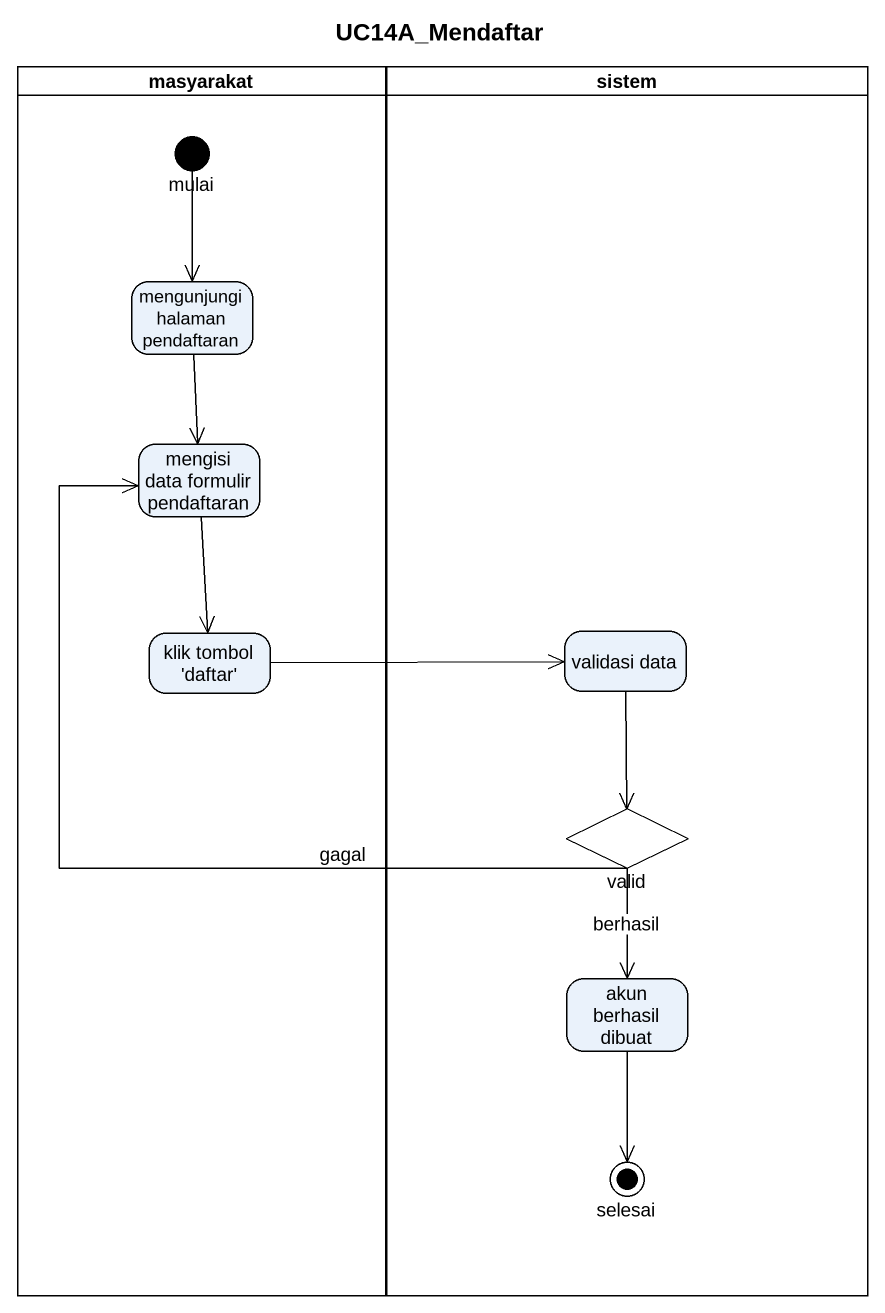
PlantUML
@startuml
title UC14A_Mendaftar
hide empty description
state masyarakat <<partition>> {
  state mulai <<start>>
  state "mengunjungi halaman pendaftaran" as mengunjungi_halaman
  state "mengisi data formulir pendaftaran" as mengisi_data_formulir
  state "klik tombol 'daftar'" as klik_tombol_daftar
}
state sistem <<partition>> {
  state "validasi data" as validasi_data
  state valid <<choice>>
  state "akun berhasil dibuat" as akun_berhasil_dibuat
  state selesai <<end>>
}
mulai --> mengunjungi_halaman
mengunjungi_halaman --> mengisi_data_formulir
mengisi_data_formulir --> klik_tombol_daftar
klik_tombol_daftar -right-> validasi_data
validasi_data --> valid
valid -up-> mengisi_data_formulir : gagal
valid --> akun_berhasil_dibuat : berhasil
akun_berhasil_dibuat --> selesai
@enduml
